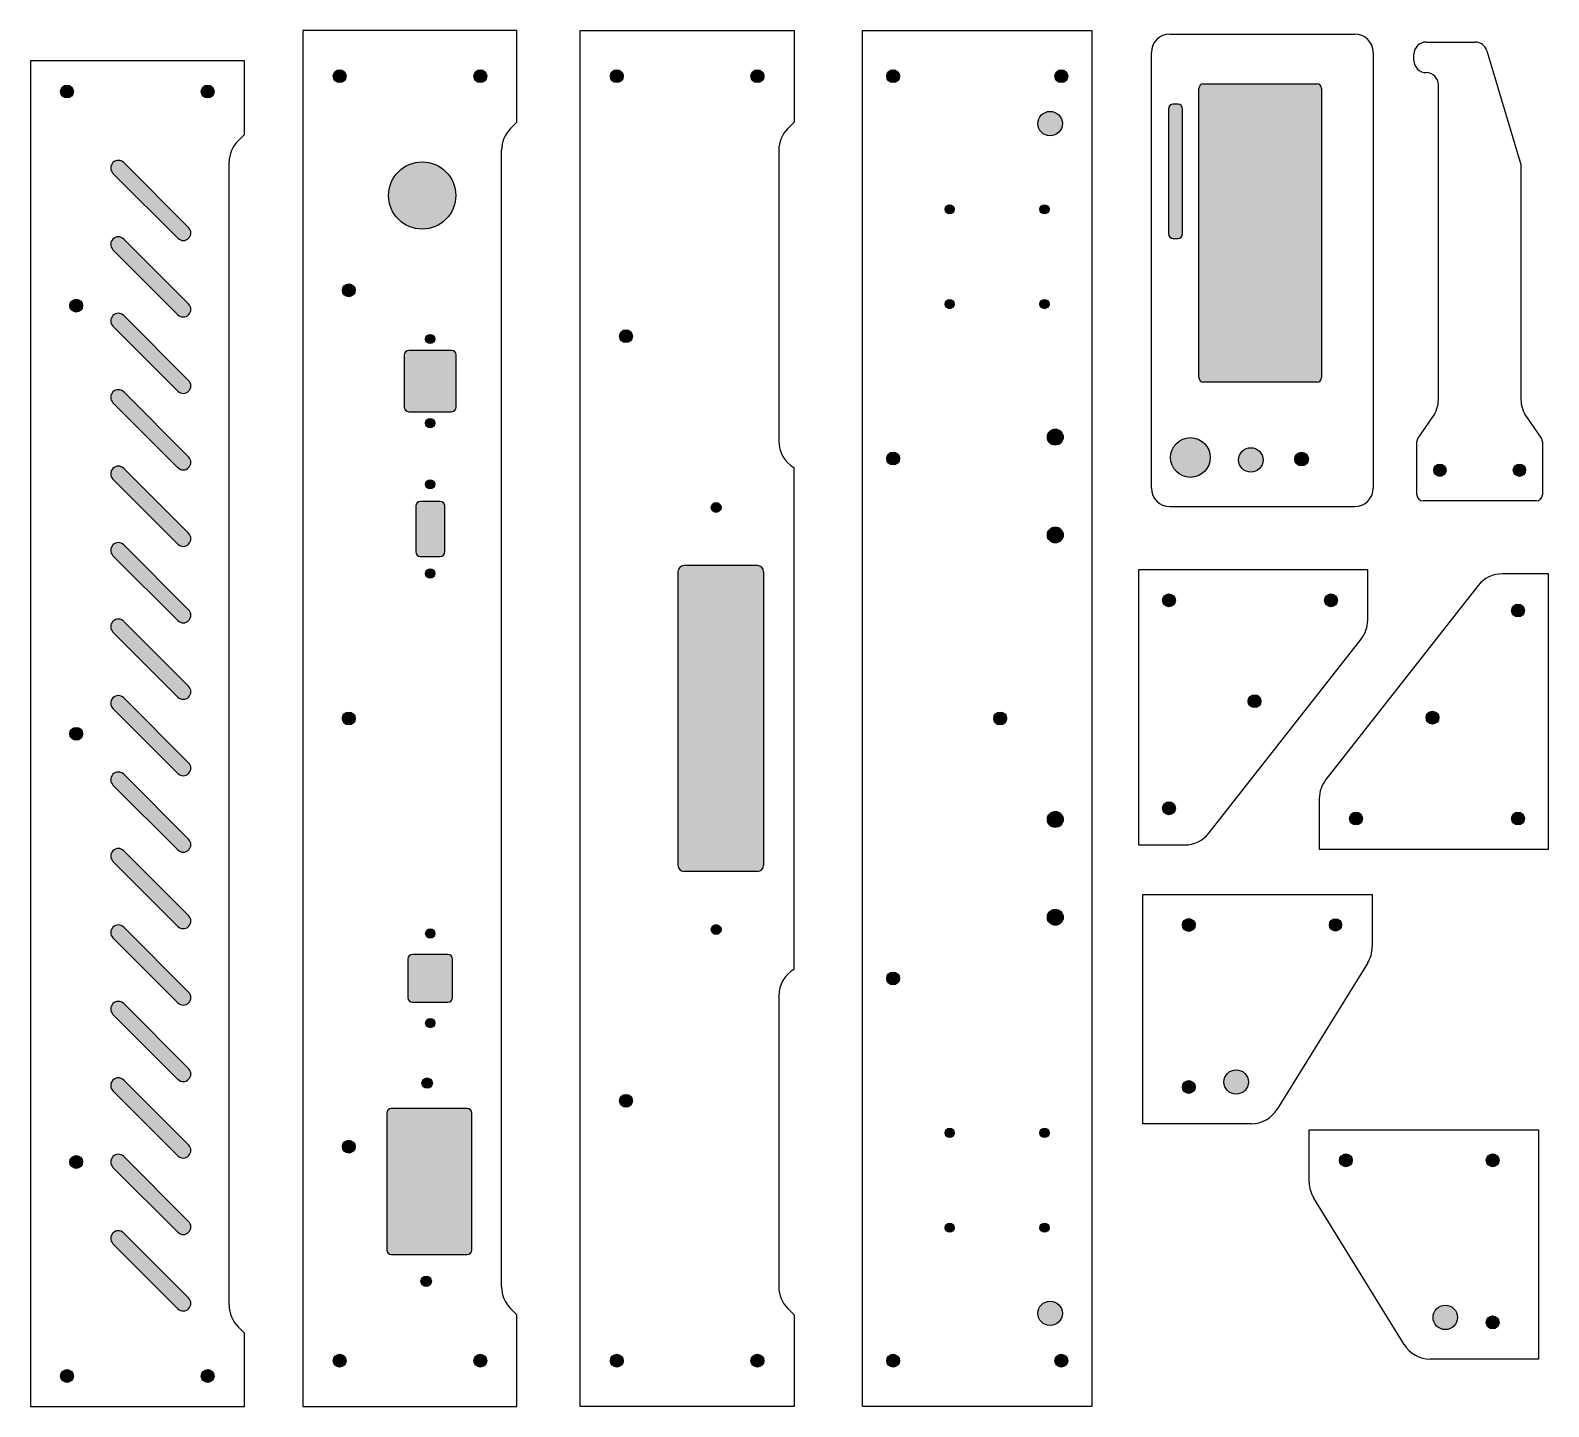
# Model space of a CAD drawing. Header units: millimetres. Extents: x 61 to 1102, y 67 to 517.
# Drawn here: x 604.9 to 1101.5, y 66.9 to 516.9 of the extents above; entities that cross this region are included whole.
import ezdxf

# ---------------------------------------------------------------- set-up
doc = ezdxf.new("R2010")
doc.units = ezdxf.units.MM

msp = doc.modelspace()

# ---------------------------------------------------------------- hatches: boundary and pattern name
at = {"true_color": 0x000000}
h = msp.add_hatch(color=18, dxfattribs=at)
h.dxf.hatch_style = 1
h.paths.add_polyline_path([(703.98, 501.89, -1), (708.18, 501.89, -1)])
h = msp.add_hatch(color=18, dxfattribs=at)
h.dxf.hatch_style = 1
h.paths.add_polyline_path([(749.98, 501.89, -1), (754.18, 501.89, -1)])
h = msp.add_hatch(color=18, dxfattribs=at)
h.dxf.hatch_style = 1
h.paths.add_polyline_path([(794.63, 501.89, -1), (798.83, 501.89, -1)])
h = msp.add_hatch(color=18, dxfattribs=at)
h.dxf.hatch_style = 1
h.paths.add_polyline_path([(840.63, 501.89, -1), (844.83, 501.89, -1)])
h = msp.add_hatch(color=18, dxfattribs=at)
h.dxf.hatch_style = 1
h.paths.add_polyline_path([(885.01, 501.89, -1), (889.21, 501.89, -1)])
h = msp.add_hatch(color=18, dxfattribs=at)
h.dxf.hatch_style = 1
h.paths.add_polyline_path([(940.01, 501.89, -1), (944.21, 501.89, -1)])
h = msp.add_hatch(color=18, dxfattribs=at)
h.dxf.hatch_style = 1
h.paths.add_polyline_path([(614.84, 496.89, -1), (619.04, 496.89, -1)])
h = msp.add_hatch(color=18, dxfattribs=at)
h.dxf.hatch_style = 1
h.paths.add_polyline_path([(660.84, 496.89, -1), (665.04, 496.89, -1)])
h = msp.add_hatch(color=18, dxfattribs=at)
h.dxf.hatch_style = 1
h.paths.add_polyline_path([(1027.24, 403.33), (1027.24, 497.93, 0.415088), (1025.73, 499.43), (988.65, 499.43, 0.413645), (987.15, 497.92), (987.15, 403.32, 0.413908), (988.65, 401.83), (1025.74, 401.83, 0.414214)])
h = msp.add_hatch(color=3)
h.dxf.hatch_style = 1
h.paths.add_polyline_path([(980.29, 492.72), (978.72, 492.72, 0.414757), (977.22, 491.22), (977.22, 450.34, 0.413804), (978.72, 448.85), (980.29, 448.85, 0.41408), (981.79, 450.35), (981.79, 491.22, 0.414214)])
h = msp.add_hatch(color=3)
h.dxf.hatch_style = 1
h.paths.add_polyline_path([(942.46, 486.39, 1), (934.46, 486.39, 1)])
h = msp.add_hatch(color=18, dxfattribs=at)
h.dxf.hatch_style = 1
h.paths.add_polyline_path([(656.7, 452.44, -0.99995), (653.18, 448.9), (631.96, 470.11, -1.000143), (635.49, 473.66)])
h = msp.add_hatch(color=18, dxfattribs=at)
h.dxf.hatch_style = 1
h.paths.add_polyline_path([(744.08, 462.89, 1), (722.08, 462.89, 1)])
h = msp.add_hatch(color=18, dxfattribs=at)
h.dxf.hatch_style = 1
h.paths.add_polyline_path([(907.11, 458.39, -1), (904.11, 458.39, -1)])
h = msp.add_hatch(color=18, dxfattribs=at)
h.dxf.hatch_style = 1
h.paths.add_polyline_path([(938.11, 458.39, -1), (935.11, 458.39, -1)])
h = msp.add_hatch(color=18, dxfattribs=at)
h.dxf.hatch_style = 1
h.paths.add_polyline_path([(635.49, 448.65), (635.49, 448.65), (656.71, 427.44, -0.998991), (653.17, 423.9), (631.96, 445.11, -1.001133)])
h = msp.add_hatch(color=18, dxfattribs=at)
h.dxf.hatch_style = 1
h.paths.add_polyline_path([(711.18, 431.89, -1), (706.98, 431.89, -1)])
h = msp.add_hatch(color=18, dxfattribs=at)
h.dxf.hatch_style = 1
h.paths.add_polyline_path([(622.04, 426.89, -1), (617.84, 426.89, -1)])
h = msp.add_hatch(color=18, dxfattribs=at)
h.dxf.hatch_style = 1
h.paths.add_polyline_path([(907.11, 427.39, -1), (904.11, 427.39, -1)])
h = msp.add_hatch(color=18, dxfattribs=at)
h.dxf.hatch_style = 1
h.paths.add_polyline_path([(938.11, 427.39, -1), (935.11, 427.39, -1)])
h = msp.add_hatch(color=18, dxfattribs=at)
h.dxf.hatch_style = 1
h.paths.add_polyline_path([(635.49, 423.65), (635.49, 423.65), (656.71, 402.44, -0.999581), (653.17, 398.9), (631.96, 420.12, -1.000663)])
h = msp.add_hatch(color=18, dxfattribs=at)
h.dxf.hatch_style = 1
h.paths.add_polyline_path([(737.21, 415.96, -1), (734.21, 415.96, -1)])
h = msp.add_hatch(color=18, dxfattribs=at)
h.dxf.hatch_style = 1
h.paths.add_polyline_path([(801.83, 416.89, -1), (797.63, 416.89, -1)])
h = msp.add_hatch(color=18, dxfattribs=at)
h.dxf.hatch_style = 1
h.paths.add_polyline_path([(744.21, 410.71, 0.414214), (742.71, 412.21), (728.71, 412.21, 0.414214), (727.21, 410.71), (727.21, 393.71, 0.414214), (728.71, 392.21), (742.71, 392.21, 0.414214), (744.21, 393.71)])
h = msp.add_hatch(color=18, dxfattribs=at)
h.dxf.hatch_style = 1
h.paths.add_polyline_path([(656.71, 377.44, -1.000204), (653.17, 373.9), (653.17, 373.9), (631.96, 395.12, -0.999796), (635.49, 398.65)])
h = msp.add_hatch(color=18, dxfattribs=at)
h.dxf.hatch_style = 1
h.paths.add_polyline_path([(737.21, 388.46, -1), (734.21, 388.46, -1)])
h = msp.add_hatch(color=18, dxfattribs=at)
h.dxf.hatch_style = 1
h.paths.add_polyline_path([(942.76, 383.89, -1), (937.56, 383.89, -1)])
h = msp.add_hatch(color=3)
h.dxf.hatch_style = 1
h.paths.add_polyline_path([(990.85, 377.23, 1), (977.85, 377.23, 1)])
h = msp.add_hatch(color=18, dxfattribs=at)
h.dxf.hatch_style = 1
h.paths.add_polyline_path([(889.21, 376.89, -1), (885.01, 376.89, -1)])
h = msp.add_hatch(color=18, dxfattribs=at)
h.dxf.hatch_style = 1
h.paths.add_polyline_path([(1008.1, 376.43, 1), (1000.1, 376.43, 1)])
h = msp.add_hatch(color=18, dxfattribs=at)
h.dxf.hatch_style = 1
h.paths.add_polyline_path([(1022.95, 376.73, 1), (1018.45, 376.73, 1)])
h = msp.add_hatch(color=18, dxfattribs=at)
h.dxf.hatch_style = 1
h.paths.add_polyline_path([(656.7, 352.44, -1.000941), (653.17, 348.9), (653.17, 348.9), (631.96, 370.12, -0.99906), (635.49, 373.66)])
h = msp.add_hatch(color=18, dxfattribs=at)
h.dxf.hatch_style = 1
h.paths.add_polyline_path([(1063.95, 373.06, 1), (1067.95, 373.06, 1)])
h = msp.add_hatch(color=18, dxfattribs=at)
h.dxf.hatch_style = 1
h.paths.add_polyline_path([(1089.95, 373.06, 1), (1093.95, 373.06, 1)])
h = msp.add_hatch(color=18, dxfattribs=at)
h.dxf.hatch_style = 1
h.paths.add_polyline_path([(737.21, 368.47, -1), (734.21, 368.47, -1)])
h = msp.add_hatch(color=18, dxfattribs=at)
h.dxf.hatch_style = 1
h.paths.add_polyline_path([(738.96, 362.89, -0.414214), (740.46, 361.39), (740.46, 346.39, -0.414214), (738.96, 344.89), (732.46, 344.89, -0.414214), (730.96, 346.39), (730.96, 361.39, -0.414214), (732.46, 362.89)])
h = msp.add_hatch(color=18, dxfattribs=at)
h.dxf.hatch_style = 1
h.paths.add_polyline_path([(830.85, 360.89, -1), (827.65, 360.89, -1)])
h = msp.add_hatch(color=18, dxfattribs=at)
h.dxf.hatch_style = 1
h.paths.add_polyline_path([(942.76, 351.89, -1), (937.56, 351.89, -1)])
h = msp.add_hatch(color=18, dxfattribs=at)
h.dxf.hatch_style = 1
h.paths.add_polyline_path([(635.49, 348.66), (656.7, 327.44, -0.99995), (653.18, 323.9), (631.96, 345.11, -1.000143)])
h = msp.add_hatch(color=18, dxfattribs=at)
h.dxf.hatch_style = 1
h.paths.add_polyline_path([(737.21, 339.31, -1), (734.21, 339.31, -1)])
h = msp.add_hatch(color=18, dxfattribs=at)
h.dxf.hatch_style = 1
h.paths.add_polyline_path([(844.73, 339.89, 0.414214), (842.73, 341.89), (818.73, 341.89, 0.414537), (816.73, 339.88), (816.73, 243.88, 0.41389), (818.73, 241.89), (842.73, 241.89, 0.414214), (844.73, 243.89)])
h = msp.add_hatch(color=18, dxfattribs=at)
h.dxf.hatch_style = 1
h.paths.add_polyline_path([(979.42, 330.54, 1), (975.22, 330.54, 1)])
h = msp.add_hatch(color=18, dxfattribs=at)
h.dxf.hatch_style = 1
h.paths.add_polyline_path([(1028.22, 330.54, 1), (1032.42, 330.54, 1)])
h = msp.add_hatch(color=18, dxfattribs=at)
h.dxf.hatch_style = 1
h.paths.add_polyline_path([(1089.41, 327.18, -1), (1093.61, 327.18, -1)])
h = msp.add_hatch(color=18, dxfattribs=at)
h.dxf.hatch_style = 1
h.paths.add_polyline_path([(635.49, 323.65), (635.49, 323.65), (656.7, 302.44, -0.999671), (653.17, 298.9), (631.96, 320.11, -1.001133)])
h = msp.add_hatch(color=18, dxfattribs=at)
h.dxf.hatch_style = 1
h.paths.add_polyline_path([(635.49, 298.65), (635.49, 298.65), (656.71, 277.44, -0.999581), (653.17, 273.9), (631.96, 295.12, -1.000663)])
h = msp.add_hatch(color=18, dxfattribs=at)
h.dxf.hatch_style = 1
h.paths.add_polyline_path([(1007.42, 297.54, 1), (1003.22, 297.54, 1)])
h = msp.add_hatch(color=18, dxfattribs=at)
h.dxf.hatch_style = 1
h.paths.add_polyline_path([(711.18, 291.89, -1), (706.98, 291.89, -1)])
h = msp.add_hatch(color=18, dxfattribs=at)
h.dxf.hatch_style = 1
h.paths.add_polyline_path([(924.21, 291.89, -1), (920.01, 291.89, -1)])
h = msp.add_hatch(color=18, dxfattribs=at)
h.dxf.hatch_style = 1
h.paths.add_polyline_path([(1061.41, 292.18, -1), (1065.61, 292.18, -1)])
h = msp.add_hatch(color=18, dxfattribs=at)
h.dxf.hatch_style = 1
h.paths.add_polyline_path([(622.04, 286.89, -1), (617.84, 286.89, -1)])
h = msp.add_hatch(color=18, dxfattribs=at)
h.dxf.hatch_style = 1
h.paths.add_polyline_path([(656.71, 252.44, -1.000204), (653.17, 248.9), (653.17, 248.9), (631.96, 270.12, -0.999796), (635.49, 273.65)])
h = msp.add_hatch(color=18, dxfattribs=at)
h.dxf.hatch_style = 1
h.paths.add_polyline_path([(975.22, 262.54, 1), (979.42, 262.54, 1)])
h = msp.add_hatch(color=18, dxfattribs=at)
h.dxf.hatch_style = 1
h.paths.add_polyline_path([(942.76, 258.89, -1), (937.56, 258.89, -1)])
h = msp.add_hatch(color=18, dxfattribs=at)
h.dxf.hatch_style = 1
h.paths.add_polyline_path([(1040.61, 259.18, -1), (1036.41, 259.18, -1)])
h = msp.add_hatch(color=18, dxfattribs=at)
h.dxf.hatch_style = 1
h.paths.add_polyline_path([(1093.61, 259.18, -1), (1089.41, 259.18, -1)])
h = msp.add_hatch(color=18, dxfattribs=at)
h.dxf.hatch_style = 1
h.paths.add_polyline_path([(635.49, 248.66), (656.7, 227.44, -1.000168), (653.17, 223.9), (631.96, 245.11, -0.999987)])
h = msp.add_hatch(color=18, dxfattribs=at)
h.dxf.hatch_style = 1
h.paths.add_polyline_path([(942.76, 226.89, -1), (937.56, 226.89, -1)])
h = msp.add_hatch(color=18, dxfattribs=at)
h.dxf.hatch_style = 1
h.paths.add_polyline_path([(635.49, 223.65), (635.49, 223.65), (656.71, 202.44, -1), (653.17, 198.9), (653.17, 198.9), (631.96, 220.12, -1.000133)])
h = msp.add_hatch(color=18, dxfattribs=at)
h.dxf.hatch_style = 1
h.paths.add_polyline_path([(830.85, 222.89, -1), (827.65, 222.89, -1)])
h = msp.add_hatch(color=18, dxfattribs=at)
h.dxf.hatch_style = 1
h.paths.add_polyline_path([(981.71, 224.38, -1), (985.91, 224.38, -1)])
h = msp.add_hatch(color=18, dxfattribs=at)
h.dxf.hatch_style = 1
h.paths.add_polyline_path([(1029.81, 224.38, -1), (1033.81, 224.38, -1)])
h = msp.add_hatch(color=18, dxfattribs=at)
h.dxf.hatch_style = 1
h.paths.add_polyline_path([(737.22, 221.59, -1), (734.22, 221.59, -1)])
h = msp.add_hatch(color=18, dxfattribs=at)
h.dxf.hatch_style = 1
h.paths.add_polyline_path([(741.52, 214.74, -0.414214), (743.02, 213.24), (743.02, 200.64, -0.414214), (741.52, 199.14), (729.92, 199.14, -0.414214), (728.42, 200.64), (728.42, 213.24, -0.414214), (729.92, 214.74)])
h = msp.add_hatch(color=18, dxfattribs=at)
h.dxf.hatch_style = 1
h.paths.add_polyline_path([(889.21, 206.89, -1), (885.01, 206.89, -1)])
h = msp.add_hatch(color=18, dxfattribs=at)
h.dxf.hatch_style = 1
h.paths.add_polyline_path([(656.7, 177.44, -1.000681), (653.17, 173.9), (631.96, 195.12, -0.99932), (635.49, 198.66)])
h = msp.add_hatch(color=18, dxfattribs=at)
h.dxf.hatch_style = 1
h.paths.add_polyline_path([(737.22, 192.29, -1), (734.22, 192.29, -1)])
h = msp.add_hatch(color=18, dxfattribs=at)
h.dxf.hatch_style = 1
h.paths.add_polyline_path([(635.49, 173.66), (656.7, 152.44, -1.000083), (653.17, 148.9), (631.96, 170.12, -1.00016)])
h = msp.add_hatch(color=18, dxfattribs=at)
h.dxf.hatch_style = 1
h.paths.add_polyline_path([(736.42, 172.66, -1), (733.02, 172.66, -1)])
h = msp.add_hatch(color=3)
h.dxf.hatch_style = 1
h.paths.add_polyline_path([(995.31, 173.03, 1), (1003.31, 173.03, 1)])
h = msp.add_hatch(color=18, dxfattribs=at)
h.dxf.hatch_style = 1
h.paths.add_polyline_path([(801.83, 166.89, -1), (797.63, 166.89, -1)])
h = msp.add_hatch(color=18, dxfattribs=at)
h.dxf.hatch_style = 1
h.paths.add_polyline_path([(985.91, 171.38, -1), (981.71, 171.38, -1)])
h = msp.add_hatch(color=18, dxfattribs=at)
h.dxf.hatch_style = 1
h.paths.add_polyline_path([(749.28, 162.89, 0.414214), (747.78, 164.39), (722.98, 164.39, 0.414214), (721.48, 162.89), (721.48, 118.09, 0.414214), (722.98, 116.59), (747.78, 116.59, 0.414214), (749.28, 118.09)])
h = msp.add_hatch(color=18, dxfattribs=at)
h.dxf.hatch_style = 1
h.paths.add_polyline_path([(711.18, 151.89, -1), (706.98, 151.89, -1)])
h = msp.add_hatch(color=18, dxfattribs=at)
h.dxf.hatch_style = 1
h.paths.add_polyline_path([(907.11, 156.39, -1), (904.11, 156.39, -1)])
h = msp.add_hatch(color=18, dxfattribs=at)
h.dxf.hatch_style = 1
h.paths.add_polyline_path([(938.11, 156.39, -1), (935.11, 156.39, -1)])
h = msp.add_hatch(color=18, dxfattribs=at)
h.dxf.hatch_style = 1
h.paths.add_polyline_path([(622.04, 146.89, -1), (617.84, 146.89, -1)])
h = msp.add_hatch(color=18, dxfattribs=at)
h.dxf.hatch_style = 1
h.paths.add_polyline_path([(635.49, 148.65), (656.71, 127.44, -1.000204), (653.17, 123.9), (653.17, 123.9), (631.96, 145.11, -1.000603)])
h = msp.add_hatch(color=18, dxfattribs=at)
h.dxf.hatch_style = 1
h.paths.add_polyline_path([(1033.1, 147.42, -1), (1037.3, 147.42, -1)])
h = msp.add_hatch(color=18, dxfattribs=at)
h.dxf.hatch_style = 1
h.paths.add_polyline_path([(1081.1, 147.42, -1), (1085.3, 147.42, -1)])
h = msp.add_hatch(color=18, dxfattribs=at)
h.dxf.hatch_style = 1
h.paths.add_polyline_path([(635.49, 123.66), (656.7, 102.44, -1.000333), (653.17, 98.9), (631.96, 120.12, -0.99998)])
h = msp.add_hatch(color=18, dxfattribs=at)
h.dxf.hatch_style = 1
h.paths.add_polyline_path([(907.11, 125.39, -1), (904.11, 125.39, -1)])
h = msp.add_hatch(color=18, dxfattribs=at)
h.dxf.hatch_style = 1
h.paths.add_polyline_path([(938.11, 125.39, -1), (935.11, 125.39, -1)])
h = msp.add_hatch(color=18, dxfattribs=at)
h.dxf.hatch_style = 1
h.paths.add_polyline_path([(736.08, 107.86, -1), (732.68, 107.86, -1)])
h = msp.add_hatch(color=3)
h.dxf.hatch_style = 1
h.paths.add_polyline_path([(942.46, 97.39, 1), (934.46, 97.39, 1)])
h = msp.add_hatch(color=3)
h.dxf.hatch_style = 1
h.paths.add_polyline_path([(1063.7, 96.07, 1), (1071.7, 96.07, 1)])
h = msp.add_hatch(color=18, dxfattribs=at)
h.dxf.hatch_style = 1
h.paths.add_polyline_path([(1085.3, 94.42, -1), (1081.1, 94.42, -1)])
h = msp.add_hatch(color=18, dxfattribs=at)
h.dxf.hatch_style = 1
h.paths.add_polyline_path([(708.18, 81.89, -1), (703.98, 81.89, -1)])
h = msp.add_hatch(color=18, dxfattribs=at)
h.dxf.hatch_style = 1
h.paths.add_polyline_path([(754.18, 81.89, -1), (749.98, 81.89, -1)])
h = msp.add_hatch(color=18, dxfattribs=at)
h.dxf.hatch_style = 1
h.paths.add_polyline_path([(798.83, 81.89, -1), (794.63, 81.89, -1)])
h = msp.add_hatch(color=18, dxfattribs=at)
h.dxf.hatch_style = 1
h.paths.add_polyline_path([(844.83, 81.89, -1), (840.63, 81.89, -1)])
h = msp.add_hatch(color=18, dxfattribs=at)
h.dxf.hatch_style = 1
h.paths.add_polyline_path([(889.21, 81.89, -1), (885.01, 81.89, -1)])
h = msp.add_hatch(color=18, dxfattribs=at)
h.dxf.hatch_style = 1
h.paths.add_polyline_path([(944.21, 81.89, -1), (940.01, 81.89, -1)])
h = msp.add_hatch(color=18, dxfattribs=at)
h.dxf.hatch_style = 1
h.paths.add_polyline_path([(619.04, 76.89, -1), (614.84, 76.89, -1)])
h = msp.add_hatch(color=18, dxfattribs=at)
h.dxf.hatch_style = 1
h.paths.add_polyline_path([(665.04, 76.89, -1), (660.84, 76.89, -1)])

# ---------------------------------------------------------------- linework, layer by layer
at = {"color": 7, "linetype": 'Continuous'}
for p, q in [((694.08, 516.89), (694.08, 66.89)), ((764.08, 516.89), (694.08, 516.89)), ((764.08, 486.89), (764.08, 516.89)), ((784.73, 66.89), (784.73, 516.89)), ((784.73, 516.89), (854.73, 516.89)), ((854.73, 516.89), (854.73, 486.89)), ((877.11, 66.89), (877.11, 516.89)), ((877.11, 516.89), (952.11, 516.89)), ((952.11, 516.89), (952.11, 66.89)), ((977.6, 515.68), (1038.1, 515.68)), ((1061.45, 513.06), (1077.47, 513.06)), ((604.94, 506.89), (604.94, 66.89)), ((674.94, 506.89), (604.94, 506.89)), ((674.94, 482.89), (674.94, 506.89)), ((971.6, 367.18), (971.6, 509.68)), ((1044.1, 509.68), (1044.1, 367.18)), ((1057.45, 507.06), (1057.45, 509.06)), ((1081.3, 510.21), (1092.45, 473.06)), ((987.15, 403.33), (987.15, 497.93)), ((988.65, 499.43), (1025.74, 499.43)), ((1027.24, 497.93), (1027.24, 403.33)), ((1065.45, 396.21), (1065.45, 499.06)), ((980.29, 492.72), (978.72, 492.72)), ((762.01, 484.81), (764.08, 486.89)), ((854.73, 486.89), (852.66, 484.81)), ((977.22, 491.22), (977.22, 450.35)), ((981.79, 450.35), (981.79, 491.22)), ((672.87, 480.81), (674.94, 482.89)), ((759.08, 106.03), (759.08, 477.74)), ((849.73, 477.74), (849.73, 382.55)), ((656.71, 452.44), (635.49, 473.65)), ((669.94, 100.03), (669.94, 473.74)), ((1092.45, 473.06), (1092.45, 396.21)), ((631.96, 470.12), (653.17, 448.9)), ((656.71, 427.44), (635.49, 448.65)), ((978.72, 448.85), (980.29, 448.85)), ((631.96, 445.12), (653.17, 423.9)), ((656.71, 402.44), (635.49, 423.65)), ((631.96, 420.12), (653.17, 398.9)), ((742.71, 412.21), (728.71, 412.21)), ((727.21, 410.71), (727.21, 393.71)), ((744.21, 393.71), (744.21, 410.71)), ((656.71, 377.44), (635.49, 398.65)), ((1025.74, 401.83), (988.65, 401.83)), ((631.96, 395.12), (653.17, 373.9)), ((728.71, 392.21), (742.71, 392.21)), ((1058.81, 383.58), (1063.64, 390.48)), ((1094.25, 390.48), (1099.08, 383.58)), ((1058.45, 365.06), (1058.45, 382.43)), ((1099.45, 382.43), (1099.45, 365.06)), ((656.71, 352.44), (635.49, 373.65)), ((854.73, 209.89), (854.73, 373.89)), ((631.96, 370.12), (653.17, 348.9)), ((738.96, 362.89), (732.46, 362.89)), ((1097.45, 363.06), (1060.45, 363.06)), ((730.96, 361.39), (730.96, 346.39)), ((740.46, 346.39), (740.46, 361.39)), ((977.6, 361.18), (1038.1, 361.18)), ((656.71, 327.44), (635.49, 348.65)), ((631.96, 345.12), (653.17, 323.9)), ((732.46, 344.89), (738.96, 344.89)), ((816.73, 339.89), (816.73, 243.89)), ((842.73, 341.89), (818.73, 341.89)), ((844.73, 339.89), (844.73, 243.89)), ((967.32, 340.54), (967.32, 250.54)), ((1042.32, 340.54), (967.32, 340.54)), ((1042.32, 324), (1042.32, 340.54)), ((1101.51, 339.18), (1086.37, 339.18)), ((1101.51, 249.18), (1101.51, 339.18)), ((1078.5, 335.36), (1028.64, 271.9)), ((656.71, 302.44), (635.49, 323.65)), ((631.96, 320.12), (653.17, 298.9)), ((990.33, 254.36), (1040.19, 317.82)), ((656.71, 277.44), (635.49, 298.65)), ((631.96, 295.12), (653.17, 273.9)), ((656.71, 252.44), (635.49, 273.65)), ((631.96, 270.12), (653.17, 248.9)), ((1026.51, 265.72), (1026.51, 249.18)), ((656.71, 227.44), (635.49, 248.65)), ((967.32, 250.54), (982.46, 250.54)), ((1026.51, 249.18), (1101.51, 249.18)), ((631.96, 245.12), (653.17, 223.9)), ((842.73, 241.89), (818.73, 241.89)), ((968.81, 159.38), (968.81, 234.38)), ((968.81, 234.38), (1043.81, 234.38)), ((1043.81, 234.38), (1043.81, 217.22)), ((656.71, 202.44), (635.49, 223.65)), ((631.96, 220.12), (653.17, 198.9)), ((741.52, 214.74), (729.92, 214.74)), ((728.42, 213.24), (728.42, 200.64)), ((743.02, 200.64), (743.02, 213.24)), ((1042.32, 211.96), (1012.75, 164.12)), ((656.71, 177.44), (635.49, 198.65)), ((729.92, 199.14), (741.52, 199.14)), ((849.73, 201.23), (849.73, 106.03)), ((631.96, 195.12), (653.17, 173.9)), ((631.96, 170.12), (653.17, 148.9)), ((656.71, 152.44), (635.49, 173.65)), ((747.78, 164.39), (722.98, 164.39)), ((721.48, 162.89), (721.48, 118.09)), ((749.28, 118.09), (749.28, 162.89)), ((1004.24, 159.38), (968.81, 159.38)), ((1023.2, 157.42), (1098.2, 157.42)), ((1023.2, 140.26), (1023.2, 157.42)), ((1098.2, 157.42), (1098.2, 82.42)), ((631.96, 145.12), (653.17, 123.9)), ((656.71, 127.44), (635.49, 148.65)), ((1054.27, 87.16), (1024.7, 135)), ((631.96, 120.12), (653.17, 98.9)), ((656.71, 102.44), (635.49, 123.65)), ((722.98, 116.59), (747.78, 116.59)), ((764.08, 96.89), (762.01, 98.96)), ((764.08, 66.89), (764.08, 96.89)), ((852.66, 98.96), (854.73, 96.89)), ((854.73, 96.89), (854.73, 66.89)), ((674.94, 90.89), (672.87, 92.96)), ((674.94, 66.89), (674.94, 90.89)), ((1098.2, 82.42), (1062.78, 82.42)), ((604.94, 66.89), (674.94, 66.89)), ((694.08, 66.89), (764.08, 66.89)), ((854.73, 66.89), (784.73, 66.89)), ((952.11, 66.89), (877.11, 66.89))]:
    msp.add_line(p, q, dxfattribs=at)
for centre, radius in [((706.08, 501.89), 2.1), ((752.08, 501.89), 2.1), ((796.73, 501.89), 2.1), ((842.73, 501.89), 2.1), ((887.11, 501.89), 2.1), ((942.11, 501.89), 2.1), ((616.94, 496.89), 2.1), ((662.94, 496.89), 2.1), ((938.46, 486.39), 4), ((733.08, 462.89), 11), ((905.61, 458.39), 1.5), ((936.61, 458.39), 1.5), ((709.08, 431.89), 2.1), ((619.94, 426.89), 2.1), ((905.61, 427.39), 1.5), ((936.61, 427.39), 1.5), ((735.71, 415.96), 1.5), ((799.73, 416.89), 2.1), ((735.71, 388.46), 1.5), ((940.16, 383.89), 2.6), ((984.35, 377.23), 6.5), ((887.11, 376.89), 2.1), ((1004.1, 376.43), 4), ((1020.7, 376.73), 2.25), ((1065.95, 373.06), 2), ((1091.95, 373.06), 2), ((735.71, 368.47), 1.5), ((829.25, 360.89), 1.6), ((940.16, 351.89), 2.6), ((735.71, 339.31), 1.5), ((977.32, 330.54), 2.1), ((1030.32, 330.54), 2.1), ((1091.51, 327.18), 2.1), ((1005.32, 297.54), 2.1), ((709.08, 291.89), 2.1), ((922.11, 291.89), 2.1), ((1063.51, 292.18), 2.1), ((619.94, 286.89), 2.1), ((977.32, 262.54), 2.1), ((940.16, 258.89), 2.6), ((1038.51, 259.18), 2.1), ((1091.51, 259.18), 2.1), ((940.16, 226.89), 2.6), ((829.25, 222.89), 1.6), ((983.81, 224.38), 2.1), ((1031.81, 224.38), 2), ((735.72, 221.59), 1.5), ((887.11, 206.89), 2.1), ((735.72, 192.29), 1.5), ((734.72, 172.66), 1.7), ((999.31, 173.03), 4), ((799.73, 166.89), 2.1), ((983.81, 171.38), 2.1), ((709.08, 151.89), 2.1), ((905.61, 156.39), 1.5), ((936.61, 156.39), 1.5), ((619.94, 146.89), 2.1), ((1035.2, 147.42), 2.1), ((1083.2, 147.42), 2.1), ((905.61, 125.39), 1.5), ((936.61, 125.39), 1.5), ((734.38, 107.86), 1.7), ((938.46, 97.39), 4), ((1067.7, 96.07), 4), ((1083.2, 94.42), 2.1), ((706.08, 81.89), 2.1), ((752.08, 81.89), 2.1), ((796.73, 81.89), 2.1), ((842.73, 81.89), 2.1), ((887.11, 81.89), 2.1), ((942.11, 81.89), 2.1), ((616.94, 76.89), 2.1), ((662.94, 76.89), 2.1)]:
    msp.add_circle(centre, radius, dxfattribs=at)
for centre, radius, start, end in [((977.6, 509.68), 6, 90, 180), ((1038.1, 509.68), 6, 0, 90), ((1061.45, 509.06), 4, 90, 180), ((1077.47, 509.06), 4, 16.6992, 90), ((1061.45, 507.06), 4, 180, 270), ((1061.45, 499.06), 4, 0, 90), ((988.65, 497.93), 1.5, 90, 180), ((1025.74, 497.93), 1.5, 0, 90), ((978.72, 491.22), 1.5, 90, 180), ((980.29, 491.22), 1.5, 0, 90), ((769.08, 477.74), 10, 135, 180), ((859.73, 477.74), 10, 135, 180), ((679.94, 473.74), 10, 135, 180), ((633.73, 471.89), 2.5, 45, 225), ((654.94, 450.67), 2.5, 225, 45), ((633.73, 446.89), 2.5, 45, 225), ((978.72, 450.35), 1.5, 180, 270), ((980.29, 450.35), 1.5, 270, 0), ((654.94, 425.67), 2.5, 225, 45), ((633.73, 421.89), 2.5, 45, 225), ((728.71, 410.71), 1.5, 90, 180), ((742.71, 410.71), 1.5, 0, 90), ((654.94, 400.67), 2.5, 225, 45), ((988.65, 403.33), 1.5, 180, 270), ((1025.74, 403.33), 1.5, 270, 0), ((633.73, 396.89), 2.5, 45, 225), ((728.71, 393.71), 1.5, 180, 270), ((742.71, 393.71), 1.5, 270, 0), ((1055.45, 396.21), 10, 325.008, 0), ((1102.45, 396.21), 10, 180, 214.992), ((859.73, 382.55), 10, 180, 240), ((1060.45, 382.43), 2, 145.008, 180), ((1097.45, 382.43), 2, 0, 34.992), ((654.94, 375.67), 2.5, 225, 45), ((633.73, 371.89), 2.5, 45, 225), ((732.46, 361.39), 1.5, 90, 180), ((738.96, 361.39), 1.5, 0, 90), ((977.6, 367.18), 6, 180, 270), ((1038.1, 367.18), 6, 270, 0), ((1060.45, 365.06), 2, 180, 270), ((1097.45, 365.06), 2, 270, 0), ((633.73, 346.89), 2.5, 45, 225), ((654.94, 350.67), 2.5, 225, 45), ((732.46, 346.39), 1.5, 180, 270), ((738.96, 346.39), 1.5, 270, 0), ((818.73, 339.89), 2, 90, 180), ((842.73, 339.89), 2, 0, 90), ((1086.37, 329.18), 10, 90, 141.8428), ((633.73, 321.89), 2.5, 45, 225), ((654.94, 325.67), 2.5, 225, 45), ((1032.32, 324), 10, 321.8428, 0), ((633.73, 296.89), 2.5, 45, 225), ((654.94, 300.67), 2.5, 225, 45), ((633.73, 271.89), 2.5, 45, 225), ((654.94, 275.67), 2.5, 225, 45), ((1036.51, 265.72), 10, 141.8428, 180), ((982.46, 260.54), 10, 270, 321.8428), ((633.73, 246.89), 2.5, 45, 225), ((654.94, 250.67), 2.5, 225, 45), ((818.73, 243.89), 2, 180, 270), ((842.73, 243.89), 2, 270, 0), ((633.73, 221.89), 2.5, 45, 225), ((654.94, 225.67), 2.5, 225, 45), ((729.92, 213.24), 1.5, 90, 180), ((741.52, 213.24), 1.5, 0, 90), ((1033.81, 217.22), 10, 328.2764, 0), ((859.73, 201.23), 10, 120, 180), ((633.73, 196.89), 2.5, 45, 225), ((654.94, 200.67), 2.5, 225, 45), ((729.92, 200.64), 1.5, 180, 270), ((741.52, 200.64), 1.5, 270, 0), ((633.73, 171.89), 2.5, 45, 225), ((654.94, 175.67), 2.5, 225, 45), ((722.98, 162.89), 1.5, 90, 180), ((747.78, 162.89), 1.5, 0, 90), ((1004.24, 169.38), 10, 270, 328.2764), ((633.73, 146.89), 2.5, 45, 225), ((654.94, 150.67), 2.5, 225, 45), ((1033.2, 140.26), 10, 180, 211.7236), ((633.73, 121.89), 2.5, 45, 225), ((654.94, 125.67), 2.5, 225, 45), ((722.98, 118.09), 1.5, 180, 270), ((747.78, 118.09), 1.5, 270, 0), ((769.08, 106.03), 10, 180, 225), ((859.73, 106.03), 10, 180, 225), ((654.94, 100.67), 2.5, 225, 45), ((679.94, 100.03), 10, 180, 225), ((1062.78, 92.42), 10, 211.7236, 270)]:
    msp.add_arc(centre, radius, start, end, dxfattribs=at)

doc.saveas('drawing.dxf')
